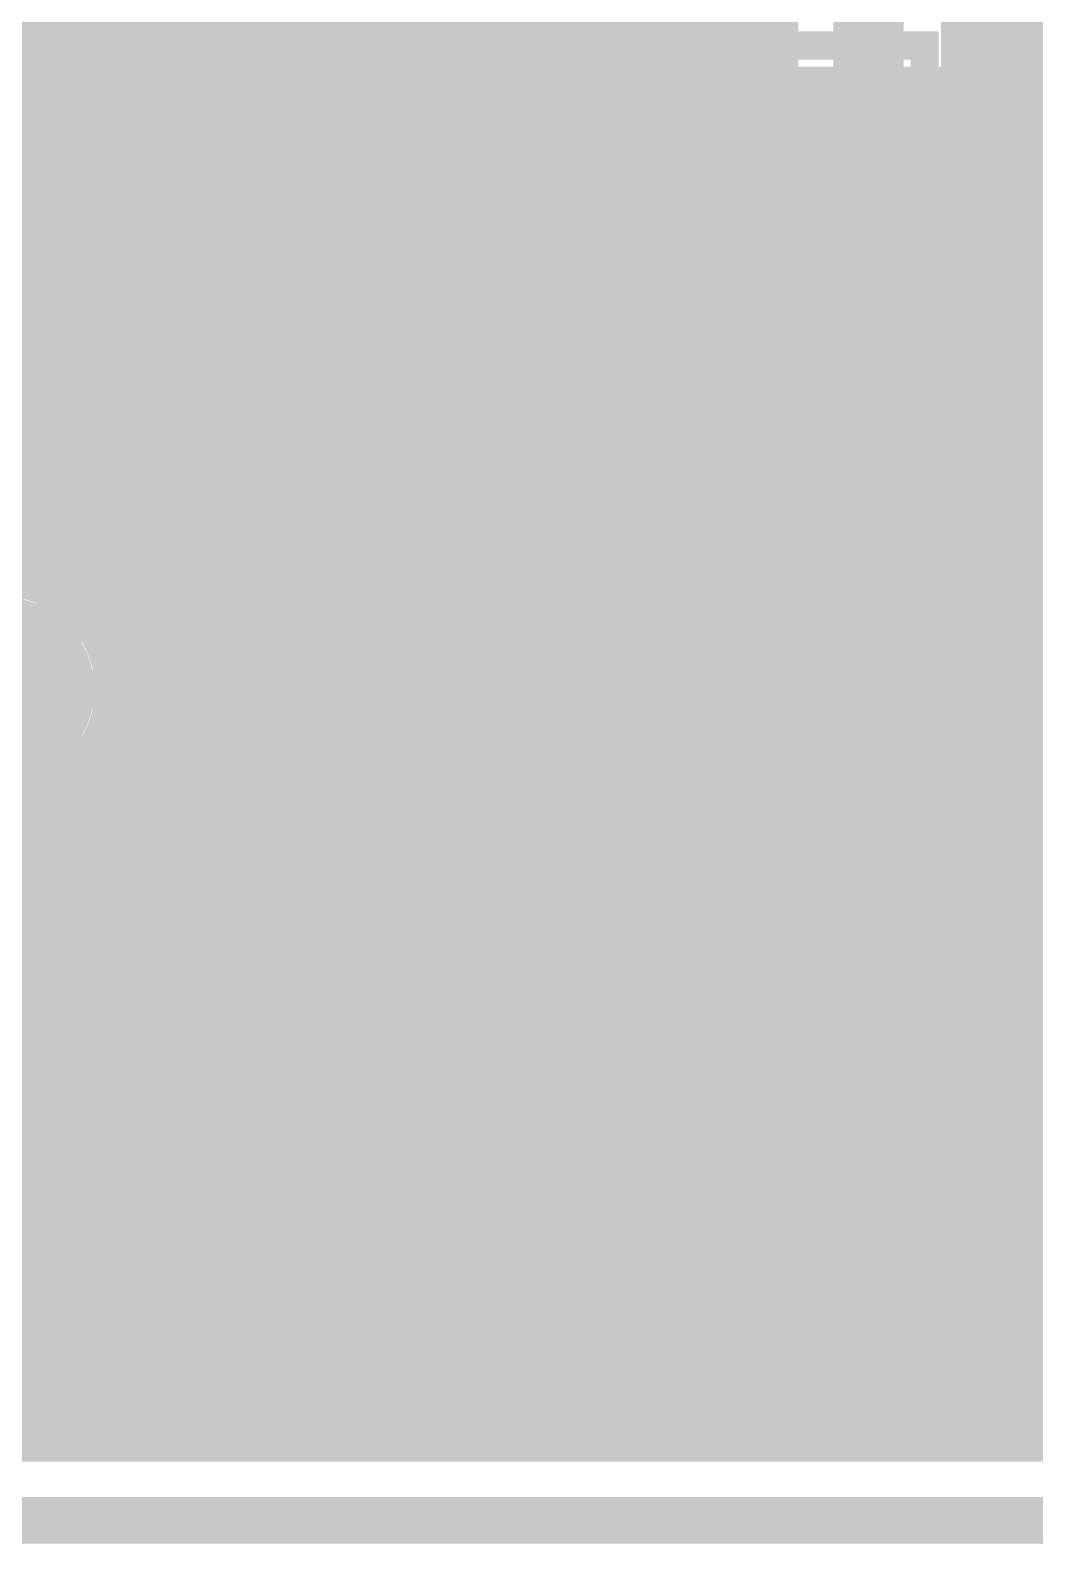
# Model space of a CAD drawing. Extents: x -4 to 136, y -50 to 40.
# Drawn here: x 104.55 to 109.99, y -4.13 to 4.08 of the extents above; entities that cross this region are included whole.
import ezdxf

# ---------------------------------------------------------------- set-up
doc = ezdxf.new("R2010")
doc.units = 0
doc.header["$MEASUREMENT"] = 0
doc.layers.get('0').update_dxf_attribs({"linetype": 'CONTINUOUS'})
for name, color, linetype in [('25-335-0_BOT', 7, 'CONTINUOUS'), ('25-335-0_DRD', 7, 'CONTINUOUS'), ('25-335-0_GND', 6, 'CONTINUOUS'), ('25-335-0_IN1', 4, 'CONTINUOUS'), ('25-335-0_SMT', 5, 'CONTINUOUS'), ('25-335-0_SPT', 10, 'CONTINUOUS'), ('25-335-0_SST', 9, 'CONTINUOUS'), ('25-335-0_TOP', 12, 'CONTINUOUS'), ('THRUHOLE_TAP', 15, 'CONTINUOUS')]:
    doc.layers.add(name, color=color, linetype=linetype)

# ---------------------------------------------------------------- blocks, each defined once
blk = doc.blocks.new('ROUND_40')
at = {"const_width": 0.29972}
blk.add_lwpolyline([(-0.14986, 0, 1), (0.14986, 0, 1)], format="xyb", close=True, dxfattribs=at)
blk = doc.blocks.new('ROUND_60')
at = {"const_width": 0.50038}
blk.add_lwpolyline([(-0.25019, 0, 1), (0.25019, 0, 1)], format="xyb", close=True, dxfattribs=at)
blk = doc.blocks.new('ROUND_63')
at = {"const_width": 0.0635}
blk.add_lwpolyline([(-0.03175, 0, 1), (0.03175, 0, 1)], format="xyb", close=True, dxfattribs=at)
blk = doc.blocks.new('RECTANGLE_2')
blk.add_solid([(0.4826, 0.4064), (0.4826, -0.4064), (-0.4826, 0.4064), (-0.4826, -0.4064)])
blk = doc.blocks.new('RECTANGLE_17')
blk.add_solid([(0.508, 0.635), (0.508, -0.635), (-0.508, 0.635), (-0.508, -0.635)])
blk = doc.blocks.new('ROUND_23')
at = {"const_width": 0.10033}
blk.add_lwpolyline([(-0.050164, 0, 1), (0.050164, 0, 1)], format="xyb", close=True, dxfattribs=at)

msp = doc.modelspace()

# ---------------------------------------------------------------- linework, layer by layer
at = {"layer": '25-335-0_BOT'}
for points, const_width in [([(106.68, 21.463), (106.68, 17.8308), (108.077, 16.4338), (108.077, 14.859), (109.093, 13.843), (109.093, 1.143), (112.014, -1.778), (122.555, -1.778)], 0.381), ([(109.6137, 13.00734), (109.6137, 1.3589)], 0.254), ([(109.728, 12.97178), (109.728, 1.2446)], 0.254), ([(109.9566, 12.9667), (109.9566, 1.016)], 0.254), ([(104.9274, 11.2522), (104.9274, 0.84328)], 0.254), ([(105.156, 11.2522), (105.156, -3.556)], 0.254), ([(105.3846, 11.2522), (105.3846, -3.556)], 0.254), ([(105.6132, 11.2522), (105.6132, -3.556)], 0.254), ([(105.8418, 11.2522), (105.8418, -3.556)], 0.254), ([(106.0704, 11.2522), (106.0704, -3.556)], 0.254), ([(108.5723, 10.40638), (108.5723, 1.143)], 0.254), ([(108.585, 10.42162), (108.585, 1.2573)], 0.254), ([(108.3564, 10.23112), (108.3564, -3.556)], 0.254), ([(107.8992, 10.19048), (107.8992, -3.556)], 0.254), ([(108.1278, 10.16762), (108.1278, -3.556)], 0.254), ([(107.6706, 6.46938), (107.6706, -3.556)], 0.254), ([(107.442, 6.24078), (107.442, -3.556)], 0.254), ([(106.299, 5.34162), (106.299, -3.556)], 0.254), ([(107.2134, 5.2324), (107.2134, -3.556)], 0.254), ([(106.5276, 5.15112), (106.5276, -3.556)], 0.254), ([(106.7562, 5.08762), (106.7562, -3.556)], 0.254), ([(106.9848, 5.11048), (106.9848, -3.556)], 0.254), ([(104.6988, 4.74726), (104.6988, 2.4638)], 0.254), ([(104.4702, 4.6101), (104.4702, 2.6924)], 0.254), ([(108.5723, 3.9878), (102.7684, 3.9878)], 0.254), ([(111.1123, 3.9878), (109.6137, 3.9878)], 0.254), ([(108.5723, 3.7592), (103.61422, 3.7592)], 0.254), ([(111.1123, 3.7592), (109.6137, 3.7592)], 0.254), ([(108.5723, 3.5306), (103.8987, 3.5306)], 0.254), ([(111.1123, 3.5306), (109.6137, 3.5306)], 0.254), ([(108.5723, 3.302), (103.99522, 3.302)], 0.254), ([(111.1123, 3.302), (109.6137, 3.302)], 0.254), ([(104.00792, 3.15468), (104.69372, 2.46888)], 0.254), ([(108.5723, 3.0734), (104.0892, 3.0734)], 0.254), ([(111.1123, 3.0734), (109.6137, 3.0734)], 0.254), ([(108.5723, 2.8448), (104.3178, 2.8448)], 0.254), ([(111.1123, 2.8448), (109.6137, 2.8448)], 0.254), ([(108.5723, 2.6162), (104.5464, 2.6162)], 0.254), ([(111.1123, 2.6162), (109.6137, 2.6162)], 0.254), ([(108.5723, 2.3876), (104.75976, 2.3876)], 0.254), ([(111.1123, 2.3876), (109.6137, 2.3876)], 0.254), ([(104.8258, 2.159), (104.8258, 0.9652)], 0.254), ([(108.5723, 2.159), (104.8258, 2.159)], 0.254), ([(111.1123, 2.159), (109.6137, 2.159)], 0.254), ([(108.5723, 1.9304), (104.8258, 1.9304)], 0.254), ([(111.1123, 1.9304), (109.6137, 1.9304)], 0.254), ([(108.5723, 1.7018), (104.8258, 1.7018)], 0.254), ([(111.1123, 1.7018), (109.6137, 1.7018)], 0.254), ([(108.5723, 1.4732), (104.8258, 1.4732)], 0.254), ([(111.1123, 1.4732), (109.6137, 1.4732)], 0.254), ([(109.6137, 1.3589), (111.01324, -0.04064)], 0.254), ([(108.5723, 1.2446), (104.8258, 1.2446)], 0.254), ([(111.1123, 1.2446), (109.728, 1.2446)], 0.254), ([(108.585, 1.0287), (108.585, -3.556)], 0.254), ([(108.58754, 1.016), (104.8258, 1.016)], 0.254), ([(111.1123, 1.016), (109.9566, 1.016)], 0.254), ([(108.712, 0.7874), (104.95788, 0.7874)], 0.254), ([(108.7247, 0.7747), (111.64062, -2.13868)], 0.254), ([(108.8136, 0.6858), (108.8136, -3.556)], 0.254), ([(108.9406, 0.5588), (105.02138, 0.5588)], 0.254), ([(109.0422, 0.4572), (109.0422, -3.556)], 0.254), ([(109.1692, 0.3302), (104.99852, 0.3302)], 0.254), ([(109.2708, 0.2286), (109.2708, -3.556)], 0.254), ([(104.9274, 0.17272), (104.9274, -3.556)], 0.254), ([(109.3978, 0.1016), (104.87406, 0.1016)], 0.254), ([(104.6988, -0.04318), (104.6988, -3.556)], 0.254), ([(109.4994, 0), (109.4994, -3.556)], 0.254), ([(109.6264, -0.127), (103.31958, -0.127)], 0.254), ([(104.4702, -0.11684), (104.4702, -3.556)], 0.254), ([(109.728, -0.2286), (109.728, -3.556)], 0.254), ([(109.855, -0.3556), (103.37292, -0.3556)], 0.254), ([(109.9566, -0.4572), (109.9566, -3.556)], 0.254), ([(110.0836, -0.5842), (103.3399, -0.5842)], 0.254), ([(110.3122, -0.8128), (103.2002, -0.8128)], 0.254), ([(110.5408, -1.0414), (97.1169, -1.0414)], 0.254), ([(110.7694, -1.27), (97.1169, -1.27)], 0.254), ([(110.998, -1.4986), (97.1169, -1.4986)], 0.254), ([(111.2266, -1.7272), (97.18294, -1.7272)], 0.254), ([(111.4552, -1.9558), (103.6828, -1.9558)], 0.254), ([(111.68888, -2.1844), (103.83774, -2.1844)], 0.254), ([(123.60148, -2.413), (103.88092, -2.413)], 0.254), ([(124.05614, -2.6416), (103.83774, -2.6416)], 0.254), ([(131.2164, -2.8702), (103.6828, -2.8702)], 0.254), ([(135.509, -3.0988), (95.8469, -3.0988)], 0.254), ([(135.509, -3.3274), (95.87992, -3.3274)], 0.254), ([(135.509, -3.556), (95.82658, -3.556)], 0.254)]:
    msp.add_lwpolyline(points, dxfattribs=dict(at, const_width=const_width))
at = {"layer": '25-335-0_BOT', "const_width": 0.254}
for points in [[(104.8258, 2.159, 0.1989124), (104.69933, 2.46433)], [(108.5723, 1.143, 0.1989124), (108.72481, 0.77481)], [(105.02392, 0.508, 0.2063464), (104.82652, 0.96596)], [(104.394, -0.12192, 0.4142136), (105.02392, 0.508)]]:
    msp.add_lwpolyline(points, format="xyb", dxfattribs=at)
at = {"layer": '25-335-0_DRD', "const_width": 0.254}
for points in [[(-4.0005, 34.00044), (-4.0005, -4.0005), (135.99922, -4.0005), (135.99922, 34.00044), (-4.0005, 34.00044)], [(104.775, 3.937), (104.775, 2.667)], [(106.045, 3.937), (104.775, 3.937)], [(106.045, 3.937), (104.775, 2.667)], [(106.045, 2.667), (104.775, 3.937)], [(104.775, 3.937), (104.775, 2.667)], [(106.045, 3.937), (104.775, 3.937)], [(106.045, 3.937), (104.775, 2.667)], [(106.045, 2.667), (104.775, 3.937)], [(106.045, 2.667), (106.045, 3.937)], [(106.045, 2.667), (106.045, 3.937)], [(104.775, 2.667), (106.045, 2.667)], [(104.775, 2.667), (106.045, 2.667)], [(105.029, 1.143), (103.759, 1.143)], [(105.029, 1.143), (103.759, -0.127)], [(105.029, -0.127), (103.759, 1.143)], [(105.029, -0.127), (105.029, 1.143)], [(103.759, -0.127), (105.029, -0.127)], [(106.045, -2.413), (104.775, -1.143), (104.775, -2.413)], [(104.775, -1.143), (104.775, -2.413)], [(106.045, -1.143), (104.775, -1.143)], [(106.045, -1.143), (104.775, -2.413)], [(106.045, -1.143), (104.775, -1.143)], [(106.045, -1.143), (104.775, -2.413)], [(106.045, -2.413), (104.775, -1.143)], [(106.045, -2.413), (106.045, -1.143)], [(106.045, -2.413), (106.045, -1.143)], [(104.775, -2.413), (106.045, -2.413)], [(104.775, -2.413), (106.045, -2.413)]]:
    msp.add_lwpolyline(points, dxfattribs=at)
at = {"layer": '25-335-0_GND', "const_width": 0.254}
msp.add_lwpolyline([(-4.0005, 34.00044), (-4.0005, -4.0005), (135.99922, -4.0005), (135.99922, 34.00044), (-4.0005, 34.00044)], dxfattribs=at)
at = {"layer": '25-335-0_IN1', "const_width": 0.254}
for points in [[(135.509, 3.7592), (103.61422, 3.7592)], [(115.57, 3.7592), (104.14, 3.7592)], [(104.4702, 3.7592), (104.4702, 1.13284)], [(104.6988, 3.7592), (104.6988, 1.05918)], [(104.9274, 3.7592), (104.9274, 0.84328)], [(105.156, 3.7592), (105.156, -3.556)], [(105.3846, 3.7592), (105.3846, -3.556)], [(105.6132, 3.7592), (105.6132, -3.556)], [(105.8418, 3.7592), (105.8418, -3.556)], [(106.0704, 3.7592), (106.0704, -3.556)], [(106.299, 3.7592), (106.299, -3.556)], [(106.5276, 3.7592), (106.5276, -3.556)], [(106.7562, 3.7592), (106.7562, -3.556)], [(106.9848, 3.7592), (106.9848, -3.556)], [(107.2134, 3.7592), (107.2134, -3.556)], [(107.442, 3.7592), (107.442, -3.556)], [(107.6706, 3.7592), (107.6706, -3.556)], [(107.8992, 3.7592), (107.8992, -3.556)], [(108.1278, 3.7592), (108.1278, -3.556)], [(108.3564, 3.7592), (108.3564, -3.556)], [(108.585, 3.7592), (108.585, -3.556)], [(108.8136, 3.7592), (108.8136, -3.556)], [(109.0422, 3.7592), (109.0422, -3.556)], [(109.2708, 3.7592), (109.2708, -3.556)], [(109.4994, 3.7592), (109.4994, -3.556)], [(109.728, 3.7592), (109.728, -3.556)], [(109.9566, 3.7592), (109.9566, -3.556)], [(135.509, 3.5306), (103.8987, 3.5306)], [(135.509, 3.302), (103.99522, 3.302)], [(135.509, 3.0734), (104.0003, 3.0734)], [(135.509, 2.8448), (103.91394, 2.8448)], [(135.509, 2.6162), (103.66756, 2.6162)], [(135.509, 2.3876), (101.346, 2.3876)], [(135.509, 2.159), (101.5746, 2.159)], [(135.509, 1.9304), (101.8032, 1.9304)], [(131.16814, 1.7018), (102.0318, 1.7018)], [(130.83286, 1.4732), (103.23322, 1.4732)], [(130.60426, 1.2446), (103.5177, 1.2446)], [(130.43916, 1.016), (104.76484, 1.016)], [(130.31724, 0.7874), (104.95788, 0.7874)], [(111.2266, 0.5588), (105.02138, 0.5588)], [(111.05642, 0.3302), (104.99852, 0.3302)], [(104.9274, 0.17272), (104.9274, -3.556)], [(111.00308, 0.1016), (104.87406, 0.1016)], [(104.6988, -0.04318), (104.6988, -3.556)], [(111.0361, -0.127), (103.31958, -0.127)], [(104.4702, -0.11684), (104.4702, -3.556)], [(111.17326, -0.3556), (103.37292, -0.3556)], [(123.20524, -0.5842), (103.3399, -0.5842)], [(123.10364, -0.8128), (103.2002, -0.8128)], [(123.04776, -1.0414), (89.10574, -1.0414)], [(122.18162, -1.27), (89.14892, -1.27)], [(121.99112, -1.4986), (97.028, -1.4986)], [(121.92762, -1.7272), (97.18294, -1.7272)], [(121.95048, -1.9558), (103.6828, -1.9558)], [(122.0724, -2.1844), (103.83774, -2.1844)], [(123.60148, -2.413), (103.88092, -2.413)], [(124.05614, -2.6416), (103.83774, -2.6416)], [(135.509, -2.8702), (103.6828, -2.8702)], [(135.509, -3.0988), (95.8469, -3.0988)], [(135.509, -3.3274), (95.87992, -3.3274)], [(135.509, -3.556), (95.82658, -3.556)]]:
    msp.add_lwpolyline(points, dxfattribs=at)
for points in [[(105.02392, 0.508, 0.4142136), (104.394, 1.13792)], [(104.394, -0.12192, 0.4142136), (105.02392, 0.508)]]:
    msp.add_lwpolyline(points, format="xyb", dxfattribs=at)
at = {"layer": '25-335-0_SST', "const_width": 0.1524}
for points in [[(103.378, 2.159), (107.442, 2.159), (107.442, 6.731), (105.664, 6.731), (105.41, 6.477), (105.156, 6.731), (103.378, 6.731), (103.378, 2.159)], [(107.7595, 4.0005), (107.7595, 1.0795), (109.3978, 1.0795), (109.3978, 4.0005), (107.7595, 4.0005)], [(109.6645, 4.0005), (109.6645, 1.0795), (111.3028, 1.0795), (111.3028, 4.0005), (109.6645, 4.0005)], [(103.378, -2.921), (107.442, -2.921), (107.442, 1.651), (105.664, 1.651), (105.41, 1.397), (105.156, 1.651), (103.378, 1.651), (103.378, -2.921)], [(106.7054, 1.45034), (106.7054, 1.09474), (106.87558, 0.97536), (107.04576, 0.97536), (107.2134, 1.09474), (107.2134, 1.45034), (106.1974, 1.45034)], [(103.8098, 1.31826), (103.63962, 1.25984), (103.63962, 1.02108), (103.8098, 0.96266), (103.97998, 0.84328), (104.48798, 0.84328), (104.65562, 0.90424), (104.65562, 1.25984), (104.48798, 1.31826), (103.8098, 1.31826)], [(106.7054, 1.15316), (106.1974, 0.97536)], [(109.4105, -2.0955), (109.4105, 0.8255), (107.7722, 0.8255), (107.7722, -2.0955), (109.4105, -2.0955)], [(111.3155, -2.0955), (111.3155, 0.8255), (109.6772, 0.8255), (109.6772, -2.0955), (111.3155, -2.0955)], [(106.53776, 0.13716), (106.53776, 0.61214), (107.2134, 0.37592), (107.2134, 0.25654), (106.1974, 0.25654)], [(104.14762, 0.06604), (104.14762, 0.42164), (104.3178, 0.48006), (104.48798, 0.48006), (104.65562, 0.42164), (104.65562, 0.06604), (104.48798, 0.00508), (104.3178, 0.00508), (103.63962, 0.24384)], [(106.1974, -0.58166), (106.1974, -0.3429)], [(106.1974, -0.46228), (107.2134, -0.46228), (107.04576, -0.3429)], [(106.75366, -2.99212), (107.10926, -2.99212), (107.22864, -2.82194), (107.22864, -2.65176), (107.10926, -2.48412), (106.75366, -2.48412), (106.75366, -3.50012)], [(108.06684, -3.15976), (107.59186, -3.15976), (107.83062, -2.48412), (107.94746, -2.48412), (107.94746, -3.50012)], [(108.90504, -3.50012), (108.43006, -3.50012), (108.90504, -2.82194), (108.90504, -2.65176), (108.84662, -2.48412), (108.49102, -2.48412), (108.43006, -2.65176)], [(109.16666, -2.99212), (109.52226, -2.99212), (109.64164, -2.82194), (109.64164, -2.65176), (109.52226, -2.48412), (109.16666, -2.48412), (109.16666, -3.50012)], [(110.47984, -3.15976), (110.00486, -3.15976), (110.24362, -2.48412), (110.36046, -2.48412), (110.36046, -3.50012)], [(107.05084, -2.99212), (107.22864, -3.50012)], [(109.46384, -2.99212), (109.64164, -3.50012)]]:
    msp.add_lwpolyline(points, dxfattribs=at)
at = {"layer": '25-335-0_TOP'}
for points, const_width in [([(108.585, 3.2512), (108.5088, 3.2512), (107.442, 4.318), (107.442, 5.08), (107.315, 5.08), (105.537, 5.08), (105.41, 5.207), (105.41, 5.588)], 0.2032), ([(105.3846, 4.6228), (105.3846, 2.3495)], 0.254), ([(105.2322, 4.2672), (105.2322, 2.3495)], 0.254), ([(105.5878, 4.2672), (105.5878, 2.3495)], 0.254), ([(106.426, 4.2672), (106.426, 3.302)], 0.254), ([(105.5878, 3.9878), (105.2322, 3.9878)], 0.254), ([(107.2642, 3.88366), (107.2642, 2.3495)], 0.254), ([(107.2642, 3.88366), (107.7722, 3.37566)], 0.254), ([(105.5878, 3.7592), (105.2322, 3.7592)], 0.254), ([(107.38866, 3.7592), (107.2642, 3.7592)], 0.254), ([(107.442, 3.70586), (107.442, 2.3495)], 0.254), ([(105.5878, 3.5306), (105.2322, 3.5306)], 0.254), ([(107.61726, 3.5306), (107.2642, 3.5306)], 0.254), ([(107.6706, 3.47726), (107.6706, 2.3495)], 0.254), ([(107.7722, 3.37566), (107.7722, 2.5654)], 0.254), ([(127, 3.2512), (127.889, 3.2512), (127.889, -2.794), (127.381, -3.302), (95.25, -3.302), (95.25, -1.9812)], 0.381), ([(105.5878, 3.302), (105.2322, 3.302)], 0.254), ([(105.41, 3.302), (106.426, 3.302)], 0.2032), ([(106.426, 3.302), (105.41, 3.302)], 0.2032), ([(105.5878, 3.302), (106.426, 3.302)], 0.254), ([(107.2642, 3.302), (106.426, 3.302)], 0.254), ([(107.7722, 3.302), (107.2642, 3.302)], 0.254), ([(105.5878, 3.0734), (105.2322, 3.0734)], 0.254), ([(107.7722, 3.0734), (107.2642, 3.0734)], 0.254), ([(105.5878, 2.8448), (105.2322, 2.8448)], 0.254), ([(107.7722, 2.8448), (107.2642, 2.8448)], 0.254), ([(105.5878, 2.6162), (105.2322, 2.6162)], 0.254), ([(107.7722, 2.6162), (107.2642, 2.6162)], 0.254), ([(107.7722, 2.5654), (107.7722, 2.5146)], 0.254), ([(107.7722, 2.5146), (107.7722, 2.3495)], 0.254), ([(107.7722, 2.3495), (98.6028, 2.3495)], 0.254), ([(105.2322, 2.3368), (103.5558, 2.3368)], 0.254), ([(105.5878, 2.3876), (105.2322, 2.3876)], 0.254), ([(107.2642, 2.3368), (105.5878, 2.3368)], 0.254), ([(107.7722, 2.3876), (107.2642, 2.3876)], 0.254), ([(97.79, 1.1938), (97.9678, 1.1938), (98.6028, 1.8288), (108.585, 1.8288), (108.585, 0.0762)], 0.381), ([(102.997, 0.889), (104.521, -0.635), (106.934, -0.635), (107.569, -1.27), (107.569, -1.905), (107.823, -2.159), (112.395, -2.159), (112.649, -1.905), (112.649, -1.778)], 0.2032), ([(105.41, 0.508), (104.394, 0.508)], 0.2032), ([(108.585, -1.3462), (108.458, -1.3462), (106.6038, 0.508), (105.41, 0.508)], 0.2032), ([(110.49, 0.0762), (108.585, 0.0762)], 0.381), ([(105.5878, -1.0668), (105.2322, -1.0668)], 0.254), ([(105.2322, -1.0668), (105.2322, -2.3622)], 0.254), ([(105.3846, -1.0668), (105.3846, -2.3622)], 0.254), ([(105.5878, -1.0668), (105.5878, -2.3622)], 0.254), ([(105.5878, -1.27), (105.2322, -1.27)], 0.254), ([(105.5878, -1.4986), (105.2322, -1.4986)], 0.254), ([(105.5878, -1.7272), (105.2322, -1.7272)], 0.254), ([(103.251, -2.413), (103.632, -2.794), (116.205, -2.794), (117.094, -1.905), (117.094, -1.778)], 0.2032), ([(105.41, -1.778), (106.426, -1.778), (105.41, -1.778)], 0.2032), ([(105.5878, -1.778), (106.426, -1.778)], 0.254), ([(105.5878, -1.9558), (105.2322, -1.9558)], 0.254), ([(105.5878, -2.1844), (105.2322, -2.1844)], 0.254), ([(105.5878, -2.3622), (105.2322, -2.3622)], 0.254)]:
    msp.add_lwpolyline(points, dxfattribs=dict(at, const_width=const_width))

# ---------------------------------------------------------------- block references
at = {"layer": '25-335-0_BOT'}
for p in [(105.41, 3.302), (104.394, 0.508), (105.41, -1.778)]:
    msp.add_blockref('ROUND_40', p, dxfattribs=at)
at = {"layer": '25-335-0_GND'}
for name, p in [('ROUND_63', (105.41, 3.302)), ('ROUND_60', (104.394, 0.508)), ('ROUND_63', (105.41, -1.778))]:
    msp.add_blockref(name, p, dxfattribs=at)
at = {"layer": '25-335-0_IN1'}
for p in [(105.41, 3.302), (104.394, 0.508), (105.41, -1.778)]:
    msp.add_blockref('ROUND_40', p, dxfattribs=at)
at = {"layer": '25-335-0_SMT'}
for name, p in [('RECTANGLE_17', (104.394, 3.302)), ('RECTANGLE_17', (106.426, 3.302)), ('RECTANGLE_2', (108.585, 3.2512)), ('RECTANGLE_2', (108.585, 1.8288)), ('RECTANGLE_17', (105.41, 0.508)), ('RECTANGLE_2', (108.585, 0.0762)), ('RECTANGLE_2', (108.585, -1.3462)), ('RECTANGLE_17', (104.394, -1.778)), ('RECTANGLE_17', (106.426, -1.778))]:
    msp.add_blockref(name, p, dxfattribs=at)
at = {"layer": '25-335-0_SPT'}
for name, p in [('RECTANGLE_17', (104.394, 3.302)), ('RECTANGLE_17', (106.426, 3.302)), ('RECTANGLE_2', (108.585, 3.2512)), ('RECTANGLE_2', (108.585, 1.8288)), ('RECTANGLE_17', (105.41, 0.508)), ('RECTANGLE_2', (108.585, 0.0762)), ('RECTANGLE_2', (108.585, -1.3462)), ('RECTANGLE_17', (104.394, -1.778)), ('RECTANGLE_17', (106.426, -1.778))]:
    msp.add_blockref(name, p, dxfattribs=at)
at = {"layer": '25-335-0_TOP'}
for name, p in [('RECTANGLE_17', (104.394, 3.302)), ('RECTANGLE_17', (106.426, 3.302)), ('RECTANGLE_2', (108.585, 3.2512)), ('ROUND_40', (105.41, 3.302)), ('RECTANGLE_2', (108.585, 1.8288)), ('RECTANGLE_17', (105.41, 0.508)), ('ROUND_40', (104.394, 0.508)), ('RECTANGLE_2', (108.585, 0.0762)), ('RECTANGLE_2', (108.585, -1.3462)), ('RECTANGLE_17', (104.394, -1.778)), ('RECTANGLE_17', (106.426, -1.778)), ('ROUND_40', (105.41, -1.778))]:
    msp.add_blockref(name, p, dxfattribs=at)
at = {"layer": 'THRUHOLE_TAP'}
for p in [(105.41, 3.302), (105.41, -1.778)]:
    msp.add_blockref('ROUND_23', p, dxfattribs=at)

doc.saveas('drawing.dxf')
